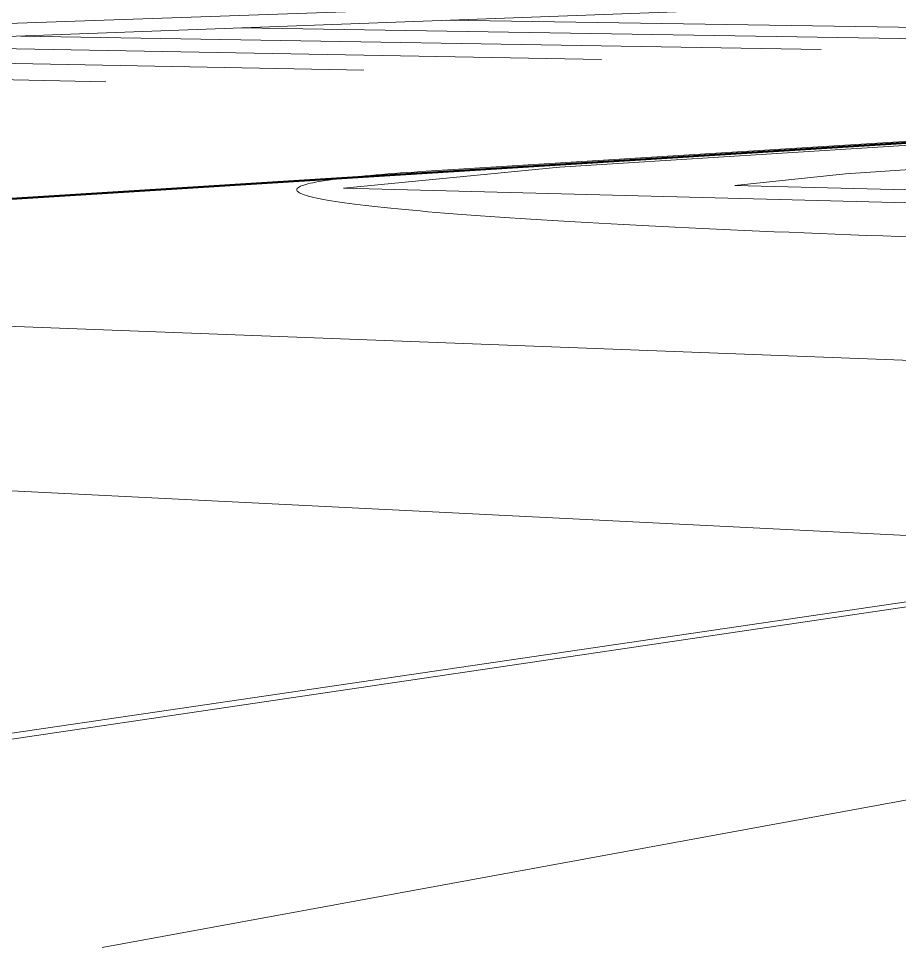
# Model space of a CAD drawing. Header units: inches. Extents: x 31155.6 to 31160.43, y 58.98 to 66.18.
# Drawn here: x 31158.8815 to 31158.9882, y 59.8613 to 59.9738 of the extents above; entities that cross this region are included whole.
import ezdxf

# ---------------------------------------------------------------- set-up
doc = ezdxf.new("R2010")
doc.units = ezdxf.units.IN
doc.header["$MEASUREMENT"] = 0
for name, pattern in [('Center 1_4_', [0.53125, 0.25, -0.09375, 0.09375, -0.09375]), ('Hidden', [0.28125, 0.1875, -0.09375]), ('Hidden 1_8_', [0.1875, 0.125, -0.0625])]:
    doc.linetypes.add(name, pattern=pattern)
for name, color, linetype, lineweight in [('A-DETL-HDLN', 90, 'Hidden 1_8_', 9), ('A-PROP-SBCK', 71, 'Hidden', 50), ('BMP', 80, 'Continuous', 9), ('Conc', 7, 'Continuous', 9), ('EOP-PR', 4, 'Continuous', 9), ('PAINT', 190, 'Continuous', 9), ('PROP', 3, 'Center 1_4_', 9)]:
    doc.layers.add(name, color=color, linetype=linetype, lineweight=lineweight)

msp = doc.modelspace()

# ---------------------------------------------------------------- linework, layer by layer
at = {"layer": 'A-DETL-HDLN', "linetype": 'Continuous'}
for p, q in [((31159.14961, 59.92629), (31158.71005, 59.86133)), ((31159.18772, 59.91558), (31158.89168, 59.86133))]:
    msp.add_line(p, q, dxfattribs=at)
at = {"layer": 'A-PROP-SBCK', "linetype": 'Continuous'}
msp.add_line((31159.19296, 59.9715), (31158.72587, 59.94227), dxfattribs=at)
at = {"layer": 'BMP'}
for p, q in [((31158.947, 59.95578), (31159.19294, 59.97126)), ((31158.98162, 59.95499), (31159.19274, 59.96921)), ((31158.92087, 59.95325), (31158.947, 59.95578)), ((31158.96824, 59.95356), (31158.98162, 59.95499)), ((31159.1018, 59.94849), (31158.92087, 59.95325)), ((31159.08607, 59.95056), (31158.96824, 59.95356))]:
    msp.add_line(p, q, dxfattribs=at)
at = {"layer": 'Conc'}
for p, q in [((31159.18861, 59.983), (31158.67245, 59.96392)), ((31158.63689, 59.96466), (31159.00065, 59.97737))]:
    msp.add_line(p, q, dxfattribs=at)
msp.add_polyline3d([(31158.99012, 59.94732, 0), (31158.98813, 59.94739, 0), (31158.98616, 59.94746, 0), (31158.98421, 59.94753, 0), (31158.98229, 59.94761, 0), (31158.98039, 59.94768, 0), (31158.97851, 59.94775, 0), (31158.97665, 59.94782, 0), (31158.97482, 59.9479, 0), (31158.97301, 59.94797, 0), (31158.97122, 59.94805, 0), (31158.96946, 59.94812, 0), (31158.96773, 59.9482, 0), (31158.96602, 59.94828, 0), (31158.96433, 59.94836, 0), (31158.96267, 59.94843, 0), (31158.96104, 59.94851, 0), (31158.95943, 59.94859, 0), (31158.95785, 59.94867, 0), (31158.9563, 59.94875, 0), (31158.95477, 59.94883, 0), (31158.95327, 59.94891, 0), (31158.95179, 59.94899, 0), (31158.95035, 59.94907, 0), (31158.94893, 59.94915, 0), (31158.94754, 59.94923, 0), (31158.94618, 59.94932, 0), (31158.94485, 59.9494, 0), (31158.94354, 59.94948, 0), (31158.94226, 59.94956, 0), (31158.94102, 59.94965, 0), (31158.9398, 59.94973, 0), (31158.93861, 59.94981, 0), (31158.93744, 59.94989, 0), (31158.93631, 59.94998, 0), (31158.93521, 59.95006, 0), (31158.93414, 59.95014, 0), (31158.93309, 59.95023, 0), (31158.93208, 59.95031, 0), (31158.93109, 59.95039, 0), (31158.93014, 59.95048, 0), (31158.92921, 59.95056, 0), (31158.92832, 59.95064, 0), (31158.92745, 59.95073, 0), (31158.92661, 59.95081, 0), (31158.92581, 59.95089, 0), (31158.92503, 59.95097, 0), (31158.92429, 59.95106, 0), (31158.92357, 59.95114, 0), (31158.92288, 59.95122, 0), (31158.92222, 59.9513, 0), (31158.9216, 59.95139, 0), (31158.921, 59.95147, 0), (31158.92043, 59.95155, 0), (31158.91989, 59.95163, 0), (31158.91938, 59.95171, 0), (31158.91891, 59.95179, 0), (31158.91846, 59.95187, 0), (31158.91804, 59.95195, 0), (31158.91765, 59.95203, 0), (31158.91728, 59.95211, 0), (31158.91695, 59.95219, 0), (31158.91665, 59.95227, 0), (31158.91638, 59.95235, 0), (31158.91613, 59.95243, 0), (31158.91592, 59.95251, 0), (31158.91573, 59.95259, 0), (31158.91557, 59.95266, 0), (31158.91544, 59.95274, 0), (31158.91534, 59.95282, 0), (31158.91527, 59.95289, 0), (31158.91522, 59.95297, 0), (31158.91521, 59.95304, 0), (31158.91522, 59.95312, 0), (31158.91526, 59.95319, 0), (31158.91532, 59.95326, 0), (31158.91542, 59.95334, 0), (31158.91554, 59.95341, 0), (31158.91569, 59.95348, 0), (31158.91587, 59.95355, 0), (31158.91607, 59.95362, 0), (31158.9163, 59.95369, 0), (31158.91656, 59.95376, 0), (31158.91684, 59.95383, 0), (31158.91715, 59.9539, 0), (31158.91748, 59.95397, 0), (31158.91785, 59.95403, 0), (31158.91823, 59.9541, 0), (31158.91865, 59.95417, 0), (31158.91908, 59.95423, 0), (31158.91955, 59.9543, 0), (31158.92004, 59.95436, 0), (31158.92055, 59.95442, 0), (31158.92109, 59.95449, 0), (31158.92165, 59.95455, 0), (31158.92224, 59.95461, 0), (31158.92285, 59.95467, 0), (31158.92349, 59.95473, 0), (31158.92415, 59.95479, 0), (31158.92483, 59.95485, 0), (31158.92553, 59.95491, 0), (31158.92626, 59.95496, 0), (31158.92702, 59.95502, 0), (31158.92779, 59.95508, 0), (31158.92859, 59.95513, 0), (31158.92941, 59.95519, 0), (31158.93025, 59.95524, 0)], dxfattribs=at)
at = {"layer": 'EOP-PR'}
for p, q in [((31158.93025, 59.95524), (31159.19297, 59.97161)), ((31158.14391, 59.9646), (31159.18858, 59.9248))]:
    msp.add_line(p, q, dxfattribs=at)
at = {"layer": 'PAINT'}
for p, q in [((31159.02617, 59.97214), (31158.93339, 59.97356)), ((31159.0033, 59.97111), (31158.9085, 59.97264)), ((31158.97868, 59.97001), (31158.88181, 59.97166)), ((31158.95211, 59.96882), (31158.85313, 59.9706)), ((31158.92334, 59.96753), (31158.82221, 59.96945)), ((31158.89209, 59.96613), (31158.7888, 59.96822))]:
    msp.add_line(p, q, dxfattribs=at)
at = {"layer": 'PROP', "linetype": 'Continuous'}
for p, q in [((31159.02975, 59.90916), (31158.07505, 59.95694)), ((31159.18931, 59.93259), (31158.70399, 59.86133))]:
    msp.add_line(p, q, dxfattribs=at)

doc.saveas('drawing.dxf')
